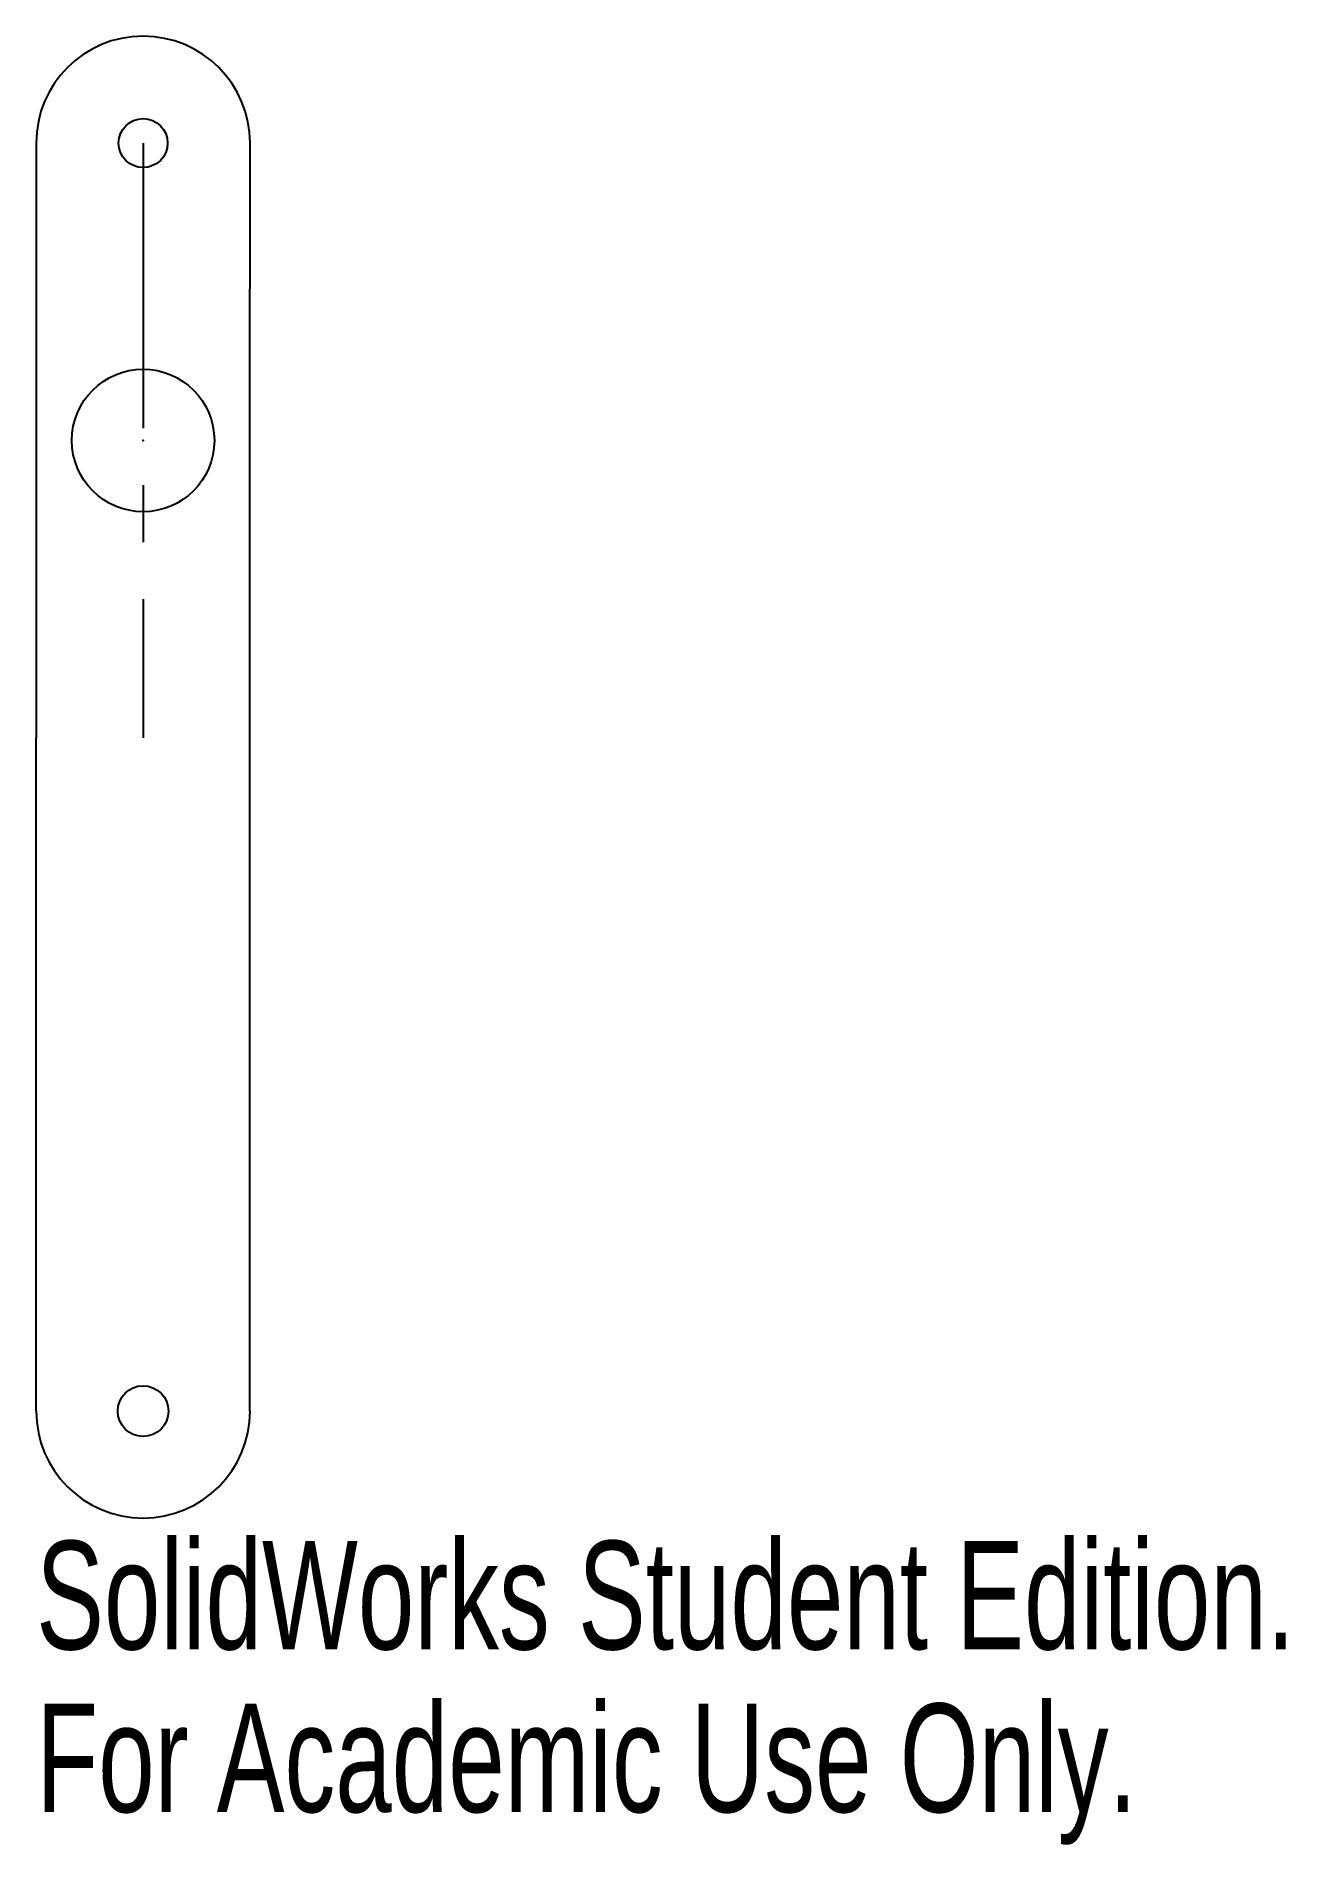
# Model space of a CAD drawing. Header units: millimetres. Extents: x -16.2 to 39.4, y -45.8 to 34.8.
import ezdxf

# ---------------------------------------------------------------- set-up
doc = ezdxf.new("R2010")
doc.units = ezdxf.units.MM
doc.header["$PDSIZE"] = -1
doc.linetypes.add('CENTERX2', pattern=[20.32, 12.7, -2.54, 2.54, -2.54])
doc.styles.add('SLDTEXTSTYLE0', font='TXT', dxfattribs={"width": 0.7})

msp = doc.modelspace()

# ---------------------------------------------------------------- linework, layer by layer
at = {"color": 7, "linetype": 'Continuous'}
for p, q in [((-16.232, 30.043), (-16.232, 3.543)), ((-6.707, 30.043), (-6.707, 23.543)), ((-6.707, -26.457), (-6.707, 23.543)), ((-16.232, -26.457), (-16.232, 3.543))]:
    msp.add_line(p, q, dxfattribs=at)
at = {"color": 7, "linetype": 'CENTERX2'}
msp.add_line((-11.469, 30.043), (-11.469, 3.543), dxfattribs=at)
at = {"color": 7, "linetype": 'Continuous'}
for centre, radius in [((-11.469, 30.043), 1.092), ((-11.469, 16.793), 3.175), ((-11.469, -26.457), 1.13)]:
    msp.add_circle(centre, radius, dxfattribs=at)
for centre, start, end in [((-11.469, 30.043), 0, 180), ((-11.469, -26.457), 180, 0)]:
    msp.add_arc(centre, 4.763, start, end, dxfattribs=at)
msp.add_point((-11.469, 16.793), dxfattribs=at)

# ---------------------------------------------------------------- texts
at = {"color": 7, "linetype": 'Continuous', "char_height": 4.83362, "attachment_point": 1, "style": 'SLDTEXTSTYLE0'}
for s, insert in [('SolidWorks Student Edition.', (-16.232, -32.239)), ('For Academic Use Only.', (-16.232, -39.489))]:
    msp.add_mtext(s, dxfattribs=dict(at, insert=insert))

doc.saveas('drawing.dxf')
